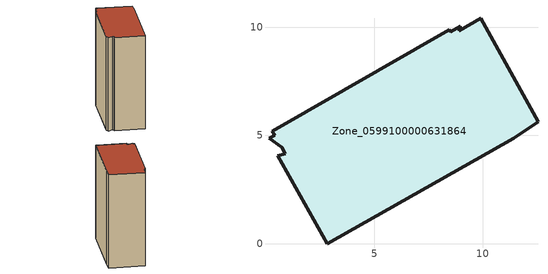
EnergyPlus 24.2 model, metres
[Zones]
Zone_0599100000631864
 floor ground (C_G): 0.39,5.01 0.28,5.21 8.47,9.88 8.53,9.78 8.97,10.04 8.91,9.84 9.92,10.41 12.56,5.62 11.45,4.87 2.83,0 0.55,4.07 0.89,4.15 0.71,4.45 0.13,4.86 z1.07
 wall outside (C_F): 11.45,4.87 12.56,5.62 9.92,10.41 8.91,9.84 8.97,10.04 8.53,9.78 8.47,9.88 0.28,5.21 0.39,5.01 0.13,4.86 0.71,4.45 0.89,4.15 0.55,4.07 2.83,0 11.45,4.87 z1.07:16.03
 roof outside (C_R): 8.97,10.04 8.53,9.78 8.47,9.88 0.28,5.21 0.39,5.01 0.13,4.86 0.71,4.45 0.89,4.15 0.55,4.07 2.83,0 11.45,4.87 12.56,5.62 9.92,10.41 8.91,9.84 z16.03
[BUILDING]
Pand.0599100000631864: North Axis=0; Terrain=City; Loads Convergence Tolerance Value=0.04; Temperature Convergence Tolerance Value=0.4; Solar Distribution=FullExterior; Maximum Number of Warmup Days=25; Minimum Number of Warmup Days=1
[Site:Location]
Rotterdam.The.Hague.AP_ZH_NLD Design_Conditions: Latitude=51.96; Longitude=4.45; Time Zone=1; Elevation=-4.5
[SITE:GROUNDTEMPERATURE:BUILDINGSURFACE]
18, 18, 18, 18, 18, 18, 18, 18, 18, 18, 18, 18
[MATERIAL] Thermal Absorptance=0.9; Solar Absorptance=0.7; Visible Absorptance=0.7
Name | Roughness | Thickness | Conductivity | Density | Specific Heat
G.TI.1946 | MediumSmooth | 0.15 | 1 | 540 | 1210
F.TI.1946 | Rough | 0.3 | 0.857143 | 1920 | 840
R.TI.1946 | MediumRough | 0.2 | 0.1 | 1500 | 1000
[CONSTRUCTION]
C_G: G.TI.1946
C_F: F.TI.1946
C_R: R.TI.1946
[ZONE]
Zone_0599100000631864: Type=1; Multiplier=1; Ceiling Height=Autocalculate; Volume=Autocalculate; Floor Area=autocalculate; Part of Total Floor Area=Yes
[ZONEINFILTRATION:DESIGNFLOWRATE]
Infil_Zone_0599100000631864: Zone or ZoneList or Space or SpaceList=Zone_0599100000631864; Schedule=AlwaysOn; Design Flow Rate Calculation Method=Flow/Area; Flow Rate per Floor Area=0.003; Constant Term Coefficient=1; Temperature Term Coefficient=0; Velocity Term Coefficient=0; Velocity Squared Term Coefficient=0
[HVACTEMPLATE:ZONE:IDEALLOADSAIRSYSTEM]
Zone_0599100000631864: Maximum Heating Supply Air Temperature=50; Minimum Cooling Supply Air Temperature=13; Maximum Heating Supply Air Humidity Ratio=0.0156; Minimum Cooling Supply Air Humidity Ratio=0.0077; Heating Limit=NoLimit; Cooling Limit=NoLimit; Dehumidification Control Type=ConstantSensibleHeatRatio; Cooling Sensible Heat Ratio=0.7; Dehumidification Setpoint=60; Humidification Control Type=None; Humidification Setpoint=30; Outdoor Air Method=None; Outdoor Air Flow Rate per Person=0.00944; Outdoor Air Flow Rate per Zone Floor Area=0; Outdoor Air Flow Rate per Zone=0; Demand Controlled Ventilation Type=None; Outdoor Air Economizer Type=NoEconomizer; Heat Recovery Type=None; Sensible Heat Recovery Effectiveness=0.7; Latent Heat Recovery Effectiveness=0.65
[ZONECONTROL:THERMOSTAT]
ThermostatControl_Zone_0599100000631864: Zone or ZoneList=Zone_0599100000631864; Control Type Schedule=DualSetpointControlType; Control 1=Thermostat_Zone_0599100000631864; Temperature Difference Between Cutout And Setpoint=0
[THERMOSTATSETPOINT:DUALSETPOINT]
Thermostat_Zone_0599100000631864: Heating Setpoint Temperature Schedule=HeatingSetpoint_Zone_0599100000631864; Cooling Setpoint Temperature Schedule=CoolingSetpoint_Zone_0599100000631864
[SCHEDULE:COMPACT]
HeatingSetpoint_Zone_0599100000631864: Through: 12/31, For: AllDays, Until: 24:00, 21
CoolingSetpoint_Zone_0599100000631864: Through: 12/31, For: AllDays, Until: 24:00, 24
DualSetpointControlType: Through: 12/31, For: AllDays, Until: 24:00, 4
AlwaysOn: Through: 12/31, For: AllDays, Until: 24:00, 1
